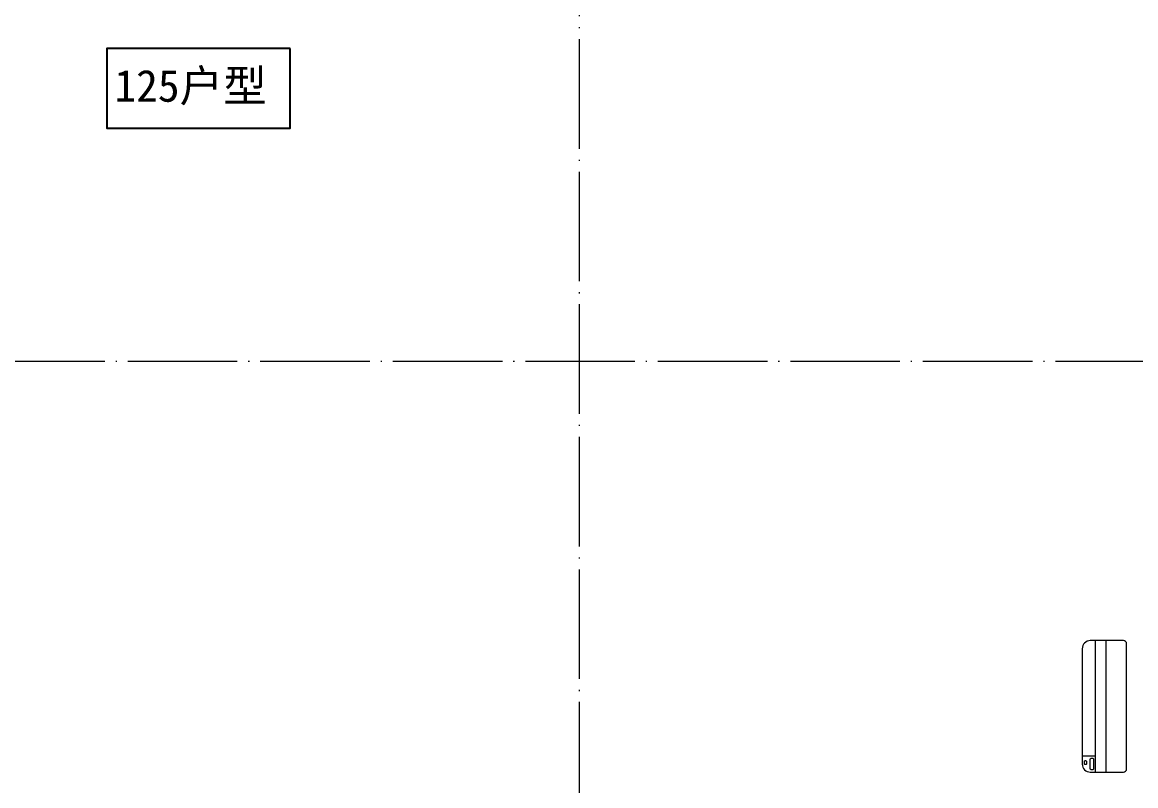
# Model space of a CAD drawing. Extents: x 27938 to 725830, y -209821 to 1628073.
# Drawn here: x 289867 to 295967, y 366299 to 370481 of the extents above; entities that cross this region are included whole.
import ezdxf

# ---------------------------------------------------------------- set-up
doc = ezdxf.new("R2010")
doc.units = 0
doc.header["$LTSCALE"] = 1000
doc.header["$MEASUREMENT"] = 0
doc.linetypes.add('DOTE', pattern=[2.42, 2, -0.2, 0.02, -0.2])
doc.layers.add('DOTE', color=19, linetype='DOTE', lineweight=9)
doc.layers.add('平面-空调预留孔', color=173, linetype='Continuous', lineweight=15)
doc.styles.add('黑体', font='')
doc.styles.get('黑体').set_extended_font_data('SimHei')

# ---------------------------------------------------------------- blocks, each defined once
blk = doc.blocks.new('A$C001338C2')
for p, q in [((0, 248.6), (0, 22)), ((845, 303.6), (55, 303.6)), ((109.1, 214.8), (109.1, 303.6)), ((900, 22), (900, 248.6)), ((22, 0), (878, 0))]:
    blk.add_line(p, q)
at = {"lineweight": 5}
for p, q in [((900, 214.8), (0, 214.8)), ((900, 143.2), (0, 143.2))]:
    blk.add_line(p, q, dxfattribs=at)
for points in [[(89.2, 226.4), (22.2, 226.4, -0.414214), (16.7, 231.9), (16.7, 243.1, -0.414214), (22.2, 248.6), (89.2, 248.6, -0.414214), (94.7, 243.1), (94.7, 231.9, -0.414214)], [(73.1, 275), (56.8, 275, -0.414214), (51.3, 280.5), (51.3, 283.4, -0.414214), (56.8, 288.9), (73.1, 288.9, -0.414214), (78.6, 283.4), (78.6, 280.5, -0.414214)]]:
    blk.add_lwpolyline(points, format="xyb", close=True)
for centre, radius, start, end in [((55, 248.6), 55, 90, 180), ((845, 248.6), 55, 360, 90), ((22, 22), 22, 180, 270), ((878, 22), 22, 270, 360)]:
    blk.add_arc(centre, radius, start, end)
blk = doc.blocks.new('FGDGDRGSDGDG')
at = {"layer": 'DOTE', "linetype": 'DOTE', "ltscale": 0.3}
for p, q in [((510982.5, 529998.5), (510982.5, 513948.5)), ((488182.5, 520248.5), (546982.5, 520248.5))]:
    blk.add_line(p, q, dxfattribs=at)

msp = doc.modelspace()

# ---------------------------------------------------------------- linework, layer by layer
at = {"color": 1}
msp.add_lwpolyline([(291335, 370337.4), (290329, 370337.4), (290329, 369901.4), (291335, 369901.4)], close=True, dxfattribs=at)

# ---------------------------------------------------------------- block references
msp.add_blockref('FGDGDRGSDGDG', (-218065.9, -151624.7))
at = {"layer": '平面-空调预留孔', "xscale": 0.800000000046565, "yscale": 0.800000000046565, "zscale": 0.800000000046565, "rotation": 90.00000023343017}
msp.add_blockref('A$C001338C2', (295916.5, 366373.7), dxfattribs=at)

# ---------------------------------------------------------------- texts
at = {"color": 1, "style": '黑体'}
msp.add_text('125户型', height=175, dxfattribs=at).set_placement((290371.3, 370045.2))

doc.saveas('drawing.dxf')
